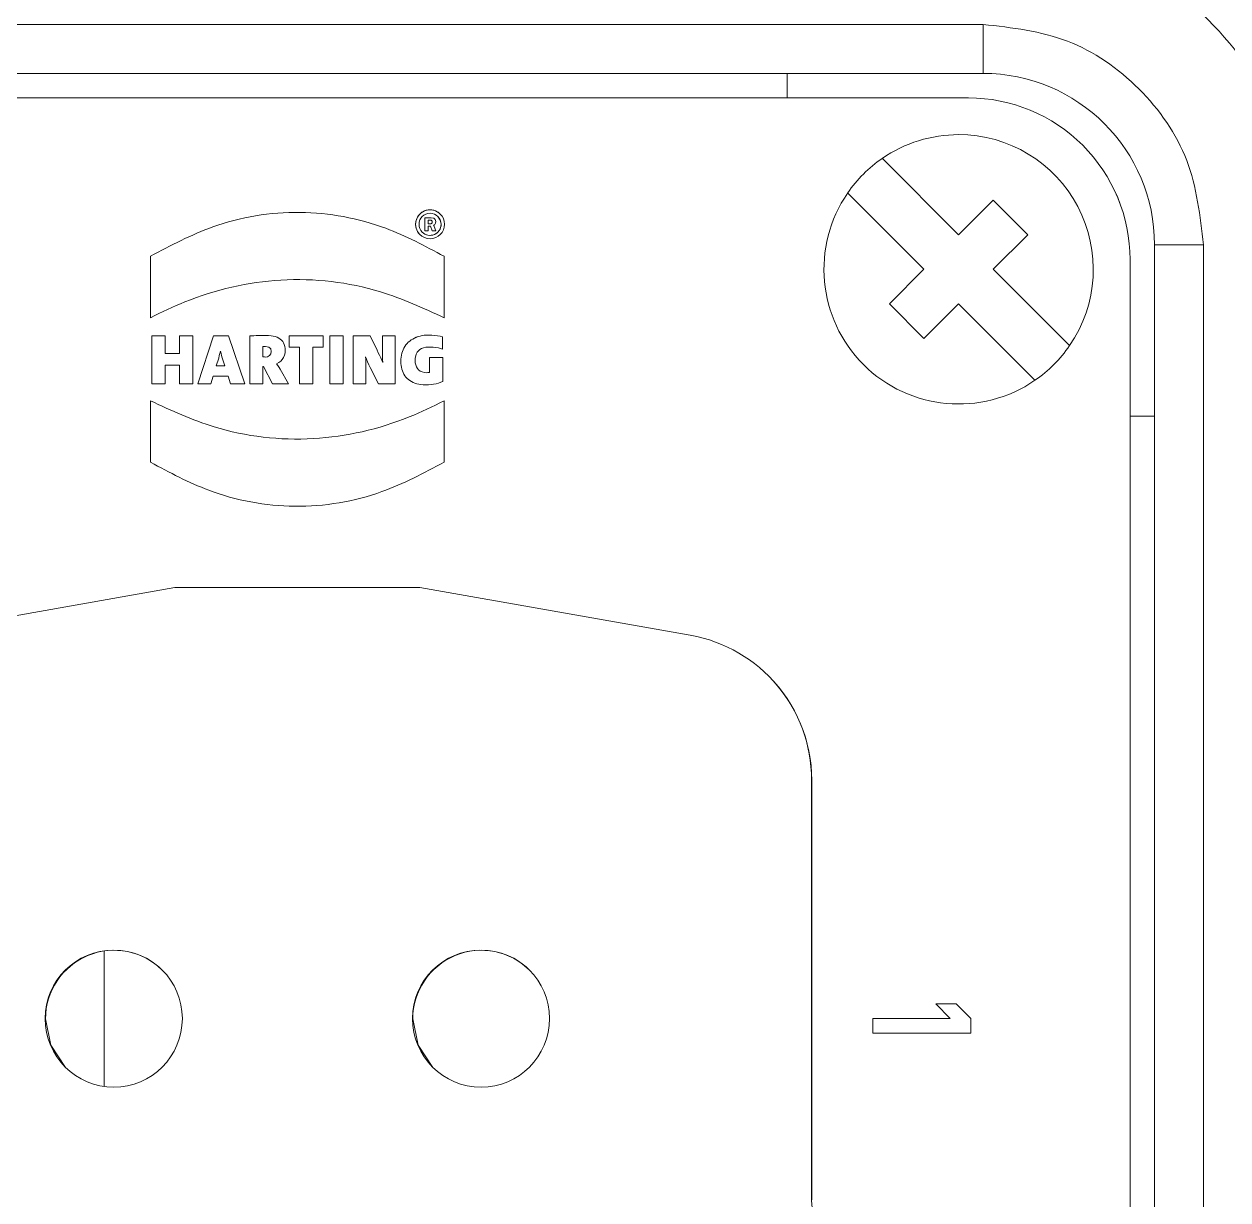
# Model space of a CAD drawing. Extents: x 4137 to 28680, y 2446 to 6814.
# Drawn here: x 10569.2 to 10593.78, y 3528.67 to 3552.68 of the extents above; entities that cross this region are included whole.
import ezdxf

# ---------------------------------------------------------------- set-up
doc = ezdxf.new("R2010")
doc.units = 0
doc.header["$LTSCALE"] = 0.5
doc.layers.get('0').update_dxf_attribs({"linetype": 'CONTINUOUS'})

msp = doc.modelspace()

# ---------------------------------------------------------------- linework, layer by layer
at = {"color": 7, "linetype": 'Continuous', "lineweight": 15}
for p, q in [((10588.781, 3552.674), (10560.781, 3552.674)), ((10588.781, 3552.674), (10560.781, 3552.674)), ((10588.781, 3552.674), (10588.781, 3551.674)), ((10588.781, 3552.674), (10588.781, 3551.674)), ((10588.781, 3551.674), (10560.781, 3551.674)), ((10588.781, 3551.674), (10560.781, 3551.674)), ((10584.781, 3551.674), (10584.781, 3551.174)), ((10584.781, 3551.674), (10584.781, 3551.174)), ((10588.481, 3551.174), (10561.081, 3551.174)), ((10588.481, 3551.174), (10561.081, 3551.174)), ((10590.815, 3550.207), (10590.815, 3550.207)), ((10590.815, 3550.207), (10590.815, 3550.207)), ((10586.722, 3549.94), (10588.281, 3548.381)), ((10586.722, 3549.94), (10588.281, 3548.381)), ((10587.573, 3547.674), (10586.015, 3549.233)), ((10587.573, 3547.674), (10586.015, 3549.233)), ((10588.281, 3548.381), (10588.988, 3549.088)), ((10588.281, 3548.381), (10588.988, 3549.088)), ((10588.988, 3549.088), (10589.695, 3548.381)), ((10588.988, 3549.088), (10589.695, 3548.381)), ((10577.506, 3548.728), (10577.383, 3548.728)), ((10577.383, 3548.728), (10577.383, 3548.46)), ((10577.383, 3548.728), (10577.383, 3548.46)), ((10577.383, 3548.728), (10577.383, 3548.728)), ((10577.506, 3548.728), (10577.383, 3548.728)), ((10577.506, 3548.728), (10577.383, 3548.728)), ((10577.383, 3548.728), (10577.383, 3548.46)), ((10577.383, 3548.728), (10577.383, 3548.46)), ((10577.383, 3548.728), (10577.383, 3548.728)), ((10577.506, 3548.728), (10577.383, 3548.728)), ((10577.449, 3548.678), (10577.494, 3548.678)), ((10577.449, 3548.678), (10577.449, 3548.601)), ((10577.449, 3548.678), (10577.494, 3548.678)), ((10577.449, 3548.678), (10577.449, 3548.601)), ((10577.494, 3548.601), (10577.449, 3548.601)), ((10577.449, 3548.601), (10577.494, 3548.601)), ((10577.449, 3548.601), (10577.449, 3548.601)), ((10577.494, 3548.601), (10577.449, 3548.601)), ((10577.449, 3548.601), (10577.494, 3548.601)), ((10577.449, 3548.601), (10577.449, 3548.601)), ((10577.449, 3548.46), (10577.449, 3548.556)), ((10577.449, 3548.556), (10577.499, 3548.556)), ((10577.449, 3548.46), (10577.449, 3548.556)), ((10577.449, 3548.556), (10577.499, 3548.556)), ((10577.494, 3548.601), (10577.494, 3548.601)), ((10577.494, 3548.601), (10577.494, 3548.601)), ((10577.499, 3548.556), (10577.533, 3548.46)), ((10577.499, 3548.556), (10577.533, 3548.46)), ((10577.499, 3548.556), (10577.499, 3548.556)), ((10577.499, 3548.556), (10577.533, 3548.46)), ((10577.499, 3548.556), (10577.533, 3548.46)), ((10577.499, 3548.556), (10577.499, 3548.556)), ((10577.562, 3548.718), (10577.506, 3548.728)), ((10577.562, 3548.718), (10577.506, 3548.728)), ((10577.506, 3548.728), (10577.506, 3548.728)), ((10577.562, 3548.718), (10577.506, 3548.728)), ((10577.562, 3548.718), (10577.506, 3548.728)), ((10577.506, 3548.728), (10577.506, 3548.728)), ((10577.521, 3548.666), (10577.521, 3548.667)), ((10577.521, 3548.666), (10577.521, 3548.667)), ((10577.557, 3548.576), (10577.581, 3548.592)), ((10577.557, 3548.576), (10577.581, 3548.592)), ((10577.568, 3548.559), (10577.557, 3548.576)), ((10577.568, 3548.559), (10577.557, 3548.576)), ((10577.594, 3548.691), (10577.562, 3548.718)), ((10577.594, 3548.691), (10577.562, 3548.718)), ((10577.562, 3548.718), (10577.562, 3548.718)), ((10577.594, 3548.691), (10577.562, 3548.718)), ((10577.594, 3548.691), (10577.562, 3548.718)), ((10577.562, 3548.718), (10577.562, 3548.718)), ((10577.573, 3548.546), (10577.568, 3548.559)), ((10577.573, 3548.546), (10577.568, 3548.559)), ((10577.581, 3548.592), (10577.598, 3548.616)), ((10577.581, 3548.592), (10577.598, 3548.616)), ((10577.604, 3548.65), (10577.594, 3548.691)), ((10577.604, 3548.65), (10577.594, 3548.691)), ((10577.598, 3548.616), (10577.604, 3548.65)), ((10577.598, 3548.616), (10577.604, 3548.65)), ((10577.647, 3548.753), (10577.647, 3548.753)), ((10577.647, 3548.753), (10577.647, 3548.753)), ((10577.713, 3548.593), (10577.713, 3548.593)), ((10577.713, 3548.593), (10577.713, 3548.593)), ((10577.328, 3548.433), (10577.328, 3548.433)), ((10577.328, 3548.433), (10577.328, 3548.433)), ((10577.383, 3548.46), (10577.449, 3548.46)), ((10577.383, 3548.46), (10577.449, 3548.46)), ((10577.533, 3548.46), (10577.607, 3548.46)), ((10577.533, 3548.46), (10577.607, 3548.46)), ((10577.607, 3548.46), (10577.573, 3548.546)), ((10577.607, 3548.46), (10577.573, 3548.546)), ((10589.695, 3548.381), (10588.988, 3547.674)), ((10589.695, 3548.381), (10588.988, 3547.674)), ((10593.281, 3548.174), (10592.281, 3548.174)), ((10592.281, 3503.174), (10592.281, 3548.174)), ((10593.281, 3548.174), (10592.281, 3548.174)), ((10592.281, 3503.174), (10592.281, 3548.174)), ((10593.281, 3503.174), (10593.281, 3548.174)), ((10593.281, 3503.174), (10593.281, 3548.174)), ((10571.776, 3546.686), (10571.776, 3547.939)), ((10571.776, 3547.939), (10571.776, 3547.939)), ((10571.776, 3547.939), (10571.776, 3546.686)), ((10571.776, 3546.686), (10571.776, 3547.939)), ((10571.776, 3547.939), (10571.776, 3547.939)), ((10571.776, 3547.939), (10571.776, 3546.686)), ((10577.776, 3547.939), (10577.776, 3546.686)), ((10577.776, 3547.939), (10577.776, 3546.686)), ((10591.781, 3503.474), (10591.781, 3547.874)), ((10591.781, 3503.474), (10591.781, 3547.874)), ((10586.866, 3546.967), (10587.573, 3547.674)), ((10586.866, 3546.967), (10587.573, 3547.674)), ((10588.988, 3547.674), (10590.546, 3546.116)), ((10588.988, 3547.674), (10590.546, 3546.116)), ((10587.573, 3546.26), (10586.866, 3546.967)), ((10587.573, 3546.26), (10586.866, 3546.967)), ((10588.281, 3546.967), (10587.573, 3546.26)), ((10588.281, 3546.967), (10587.573, 3546.26)), ((10589.839, 3545.409), (10588.281, 3546.967)), ((10589.839, 3545.409), (10588.281, 3546.967)), ((10571.808, 3546.315), (10572.079, 3546.315)), ((10571.808, 3545.333), (10571.808, 3546.315)), ((10571.808, 3545.333), (10571.808, 3546.315)), ((10571.808, 3546.315), (10571.808, 3546.315)), ((10571.808, 3546.315), (10572.079, 3546.315)), ((10571.808, 3546.315), (10572.079, 3546.315)), ((10571.808, 3545.333), (10571.808, 3546.315)), ((10571.808, 3545.333), (10571.808, 3546.315)), ((10571.808, 3546.315), (10571.808, 3546.315)), ((10571.808, 3546.315), (10572.079, 3546.315)), ((10572.079, 3546.315), (10572.079, 3545.957)), ((10572.079, 3546.315), (10572.079, 3545.957)), ((10572.372, 3546.315), (10572.644, 3546.315)), ((10572.372, 3545.957), (10572.372, 3546.315)), ((10572.372, 3545.957), (10572.372, 3546.315)), ((10572.372, 3546.315), (10572.372, 3546.315)), ((10572.372, 3546.315), (10572.644, 3546.315)), ((10572.372, 3546.315), (10572.644, 3546.315)), ((10572.372, 3545.957), (10572.372, 3546.315)), ((10572.372, 3545.957), (10572.372, 3546.315)), ((10572.372, 3546.315), (10572.372, 3546.315)), ((10572.372, 3546.315), (10572.644, 3546.315)), ((10572.644, 3546.315), (10572.644, 3545.333)), ((10572.644, 3546.315), (10572.644, 3545.333)), ((10572.741, 3545.333), (10573.061, 3546.315)), ((10572.741, 3545.333), (10573.061, 3546.315)), ((10572.741, 3545.333), (10573.061, 3546.315)), ((10572.741, 3545.333), (10573.061, 3546.315)), ((10573.061, 3546.315), (10573.371, 3546.315)), ((10573.061, 3546.315), (10573.061, 3546.315)), ((10573.061, 3546.315), (10573.371, 3546.315)), ((10573.061, 3546.315), (10573.371, 3546.315)), ((10573.061, 3546.315), (10573.061, 3546.315)), ((10573.061, 3546.315), (10573.371, 3546.315)), ((10573.371, 3546.315), (10573.707, 3545.333)), ((10573.371, 3546.315), (10573.707, 3545.333)), ((10573.803, 3546.315), (10573.844, 3546.318)), ((10573.803, 3546.315), (10573.844, 3546.318)), ((10573.803, 3546.315), (10573.844, 3546.318)), ((10573.803, 3546.315), (10573.844, 3546.318)), ((10573.803, 3545.333), (10573.803, 3546.315)), ((10573.803, 3545.333), (10573.803, 3546.315)), ((10573.803, 3546.315), (10573.803, 3546.315)), ((10573.803, 3545.333), (10573.803, 3546.315)), ((10573.803, 3545.333), (10573.803, 3546.315)), ((10573.803, 3546.315), (10573.803, 3546.315)), ((10573.844, 3546.318), (10573.888, 3546.319)), ((10573.844, 3546.318), (10573.888, 3546.319)), ((10573.844, 3546.318), (10573.888, 3546.319)), ((10573.844, 3546.318), (10573.888, 3546.319)), ((10573.844, 3546.318), (10573.844, 3546.318)), ((10573.844, 3546.318), (10573.844, 3546.318)), ((10573.888, 3546.319), (10573.934, 3546.321)), ((10573.888, 3546.319), (10573.935, 3546.321)), ((10573.888, 3546.319), (10573.934, 3546.321)), ((10573.888, 3546.319), (10573.935, 3546.321)), ((10573.888, 3546.319), (10573.888, 3546.319)), ((10573.888, 3546.319), (10573.888, 3546.319)), ((10573.934, 3546.321), (10573.983, 3546.322)), ((10573.934, 3546.321), (10573.983, 3546.322)), ((10573.934, 3546.321), (10573.935, 3546.321)), ((10573.934, 3546.321), (10573.935, 3546.321)), ((10573.935, 3546.321), (10573.983, 3546.322)), ((10573.935, 3546.321), (10573.983, 3546.322)), ((10573.983, 3546.322), (10574.034, 3546.322)), ((10573.983, 3546.322), (10574.034, 3546.322)), ((10573.983, 3546.322), (10573.983, 3546.322)), ((10573.983, 3546.322), (10574.034, 3546.322)), ((10573.983, 3546.322), (10574.034, 3546.322)), ((10573.983, 3546.322), (10573.983, 3546.322)), ((10574.034, 3546.322), (10574.086, 3546.323)), ((10574.034, 3546.322), (10574.086, 3546.323)), ((10574.034, 3546.322), (10574.086, 3546.323)), ((10574.034, 3546.322), (10574.086, 3546.323)), ((10574.034, 3546.322), (10574.034, 3546.322)), ((10574.034, 3546.322), (10574.034, 3546.322)), ((10574.074, 3546.097), (10574.087, 3546.099)), ((10574.074, 3546.097), (10574.087, 3546.099)), ((10574.074, 3545.886), (10574.074, 3546.097)), ((10574.074, 3545.886), (10574.074, 3546.097)), ((10574.086, 3546.323), (10574.138, 3546.323)), ((10574.086, 3546.323), (10574.139, 3546.323)), ((10574.086, 3546.323), (10574.086, 3546.323)), ((10574.086, 3546.323), (10574.138, 3546.323)), ((10574.086, 3546.323), (10574.139, 3546.323)), ((10574.086, 3546.323), (10574.086, 3546.323)), ((10574.087, 3546.099), (10574.105, 3546.099)), ((10574.087, 3546.099), (10574.105, 3546.099)), ((10574.105, 3546.099), (10574.125, 3546.1)), ((10574.105, 3546.099), (10574.125, 3546.1)), ((10574.125, 3546.1), (10574.195, 3546.085)), ((10574.125, 3546.1), (10574.195, 3546.085)), ((10574.138, 3546.323), (10574.19, 3546.322)), ((10574.138, 3546.323), (10574.139, 3546.323)), ((10574.138, 3546.323), (10574.19, 3546.322)), ((10574.138, 3546.323), (10574.139, 3546.323)), ((10574.139, 3546.323), (10574.19, 3546.321)), ((10574.139, 3546.323), (10574.19, 3546.321)), ((10574.19, 3546.322), (10574.239, 3546.317)), ((10574.19, 3546.322), (10574.19, 3546.321)), ((10574.19, 3546.322), (10574.239, 3546.317)), ((10574.19, 3546.322), (10574.19, 3546.321)), ((10574.19, 3546.321), (10574.239, 3546.317)), ((10574.19, 3546.321), (10574.239, 3546.317)), ((10574.239, 3546.317), (10574.284, 3546.31)), ((10574.239, 3546.317), (10574.284, 3546.31)), ((10574.239, 3546.317), (10574.239, 3546.317)), ((10574.239, 3546.317), (10574.284, 3546.31)), ((10574.239, 3546.317), (10574.284, 3546.31)), ((10574.239, 3546.317), (10574.239, 3546.317)), ((10574.284, 3546.31), (10574.325, 3546.3)), ((10574.284, 3546.31), (10574.325, 3546.3)), ((10574.284, 3546.31), (10574.284, 3546.31)), ((10574.284, 3546.31), (10574.325, 3546.3)), ((10574.284, 3546.31), (10574.325, 3546.3)), ((10574.284, 3546.31), (10574.284, 3546.31)), ((10574.325, 3546.3), (10574.363, 3546.287)), ((10574.325, 3546.3), (10574.363, 3546.287)), ((10574.325, 3546.3), (10574.325, 3546.3)), ((10574.325, 3546.3), (10574.363, 3546.287)), ((10574.325, 3546.3), (10574.363, 3546.287)), ((10574.325, 3546.3), (10574.325, 3546.3)), ((10574.363, 3546.287), (10574.397, 3546.271)), ((10574.363, 3546.287), (10574.397, 3546.271)), ((10574.363, 3546.287), (10574.363, 3546.287)), ((10574.363, 3546.287), (10574.397, 3546.271)), ((10574.363, 3546.287), (10574.397, 3546.271)), ((10574.363, 3546.287), (10574.363, 3546.287)), ((10574.397, 3546.271), (10574.428, 3546.251)), ((10574.397, 3546.271), (10574.428, 3546.251)), ((10574.397, 3546.271), (10574.397, 3546.271)), ((10574.397, 3546.271), (10574.428, 3546.251)), ((10574.397, 3546.271), (10574.428, 3546.251)), ((10574.397, 3546.271), (10574.397, 3546.271)), ((10574.428, 3546.251), (10574.454, 3546.228)), ((10574.428, 3546.251), (10574.454, 3546.228)), ((10574.428, 3546.251), (10574.428, 3546.251)), ((10574.428, 3546.251), (10574.454, 3546.228)), ((10574.428, 3546.251), (10574.454, 3546.228)), ((10574.428, 3546.251), (10574.428, 3546.251)), ((10574.454, 3546.228), (10574.477, 3546.202)), ((10574.454, 3546.228), (10574.477, 3546.202)), ((10574.477, 3546.202), (10574.495, 3546.172)), ((10574.477, 3546.202), (10574.495, 3546.172)), ((10574.495, 3546.172), (10574.51, 3546.138)), ((10574.495, 3546.172), (10574.51, 3546.138)), ((10574.51, 3546.138), (10574.52, 3546.101)), ((10574.51, 3546.138), (10574.52, 3546.101)), ((10574.52, 3546.101), (10574.527, 3546.06)), ((10574.52, 3546.101), (10574.527, 3546.06)), ((10574.609, 3546.315), (10575.305, 3546.315)), ((10574.609, 3546.083), (10574.609, 3546.315)), ((10574.609, 3546.315), (10575.305, 3546.315)), ((10574.609, 3546.315), (10574.609, 3546.315)), ((10574.609, 3546.083), (10574.609, 3546.315)), ((10574.609, 3546.315), (10575.305, 3546.315)), ((10574.609, 3546.083), (10574.609, 3546.315)), ((10574.609, 3546.315), (10575.305, 3546.315)), ((10574.609, 3546.315), (10574.609, 3546.315)), ((10574.609, 3546.083), (10574.609, 3546.315)), ((10575.305, 3546.315), (10575.305, 3546.083)), ((10575.305, 3546.315), (10575.305, 3546.083)), ((10575.441, 3545.333), (10575.441, 3546.315)), ((10575.441, 3546.315), (10575.711, 3546.315)), ((10575.441, 3545.333), (10575.441, 3546.315)), ((10575.441, 3546.315), (10575.441, 3546.315)), ((10575.441, 3546.315), (10575.711, 3546.315)), ((10575.441, 3545.333), (10575.441, 3546.315)), ((10575.441, 3546.315), (10575.711, 3546.315)), ((10575.441, 3545.333), (10575.441, 3546.315)), ((10575.441, 3546.315), (10575.441, 3546.315)), ((10575.441, 3546.315), (10575.711, 3546.315)), ((10575.711, 3546.315), (10575.711, 3545.333)), ((10575.711, 3546.315), (10575.711, 3545.333)), ((10575.915, 3546.315), (10576.262, 3546.315)), ((10575.915, 3545.333), (10575.915, 3546.315)), ((10575.915, 3545.333), (10575.915, 3546.315)), ((10575.915, 3546.315), (10575.915, 3546.315)), ((10575.915, 3546.315), (10576.262, 3546.315)), ((10575.915, 3546.315), (10576.262, 3546.315)), ((10575.915, 3545.333), (10575.915, 3546.315)), ((10575.915, 3545.333), (10575.915, 3546.315)), ((10575.915, 3546.315), (10575.915, 3546.315)), ((10575.915, 3546.315), (10576.262, 3546.315)), ((10576.262, 3546.315), (10576.404, 3546.023)), ((10576.262, 3546.315), (10576.404, 3546.023)), ((10576.513, 3546.315), (10576.774, 3546.315)), ((10576.513, 3545.972), (10576.513, 3546.315)), ((10576.513, 3545.972), (10576.513, 3546.315)), ((10576.513, 3546.315), (10576.513, 3546.315)), ((10576.513, 3546.315), (10576.774, 3546.315)), ((10576.513, 3546.315), (10576.774, 3546.315)), ((10576.513, 3545.972), (10576.513, 3546.315)), ((10576.513, 3545.972), (10576.513, 3546.315)), ((10576.513, 3546.315), (10576.513, 3546.315)), ((10576.513, 3546.315), (10576.774, 3546.315)), ((10576.774, 3546.315), (10576.774, 3545.333)), ((10576.774, 3546.315), (10576.774, 3545.333)), ((10576.953, 3546.067), (10576.972, 3546.099)), ((10576.953, 3546.067), (10576.972, 3546.099)), ((10576.953, 3546.066), (10576.972, 3546.098)), ((10576.953, 3546.066), (10576.972, 3546.098)), ((10576.972, 3546.099), (10576.993, 3546.129)), ((10576.972, 3546.098), (10576.994, 3546.129)), ((10576.972, 3546.099), (10576.993, 3546.129)), ((10576.972, 3546.098), (10576.994, 3546.129)), ((10576.972, 3546.099), (10576.972, 3546.098)), ((10576.972, 3546.099), (10576.972, 3546.098)), ((10576.993, 3546.129), (10577.017, 3546.157)), ((10576.993, 3546.129), (10577.017, 3546.157)), ((10576.993, 3546.129), (10576.994, 3546.129)), ((10576.993, 3546.129), (10576.994, 3546.129)), ((10576.994, 3546.129), (10577.017, 3546.157)), ((10576.994, 3546.129), (10577.017, 3546.157)), ((10577.017, 3546.157), (10577.043, 3546.184)), ((10577.017, 3546.157), (10577.043, 3546.184)), ((10577.017, 3546.157), (10577.043, 3546.184)), ((10577.017, 3546.157), (10577.043, 3546.184)), ((10577.017, 3546.157), (10577.017, 3546.157)), ((10577.017, 3546.157), (10577.017, 3546.157)), ((10577.043, 3546.184), (10577.071, 3546.208)), ((10577.043, 3546.184), (10577.071, 3546.208)), ((10577.043, 3546.184), (10577.071, 3546.208)), ((10577.043, 3546.184), (10577.071, 3546.208)), ((10577.043, 3546.184), (10577.043, 3546.184)), ((10577.043, 3546.184), (10577.043, 3546.184)), ((10577.071, 3546.208), (10577.101, 3546.231)), ((10577.071, 3546.208), (10577.101, 3546.231)), ((10577.071, 3546.208), (10577.101, 3546.231)), ((10577.071, 3546.208), (10577.101, 3546.231)), ((10577.071, 3546.208), (10577.071, 3546.208)), ((10577.071, 3546.208), (10577.071, 3546.208)), ((10577.101, 3546.231), (10577.133, 3546.251)), ((10577.101, 3546.231), (10577.133, 3546.251)), ((10577.101, 3546.231), (10577.133, 3546.251)), ((10577.101, 3546.231), (10577.133, 3546.251)), ((10577.101, 3546.231), (10577.101, 3546.231)), ((10577.101, 3546.231), (10577.101, 3546.231)), ((10577.133, 3546.251), (10577.168, 3546.27)), ((10577.133, 3546.251), (10577.168, 3546.27)), ((10577.133, 3546.251), (10577.168, 3546.269)), ((10577.133, 3546.251), (10577.168, 3546.269)), ((10577.133, 3546.251), (10577.133, 3546.251)), ((10577.133, 3546.251), (10577.133, 3546.251)), ((10577.168, 3546.27), (10577.204, 3546.286)), ((10577.168, 3546.27), (10577.204, 3546.286)), ((10577.168, 3546.269), (10577.204, 3546.285)), ((10577.168, 3546.269), (10577.204, 3546.285)), ((10577.168, 3546.27), (10577.168, 3546.269)), ((10577.168, 3546.27), (10577.168, 3546.269)), ((10577.204, 3546.286), (10577.242, 3546.299)), ((10577.204, 3546.285), (10577.242, 3546.299)), ((10577.204, 3546.286), (10577.242, 3546.299)), ((10577.204, 3546.285), (10577.242, 3546.299)), ((10577.204, 3546.286), (10577.204, 3546.285)), ((10577.204, 3546.286), (10577.204, 3546.285)), ((10577.242, 3546.299), (10577.282, 3546.311)), ((10577.242, 3546.299), (10577.282, 3546.311)), ((10577.242, 3546.299), (10577.282, 3546.311)), ((10577.242, 3546.299), (10577.282, 3546.311)), ((10577.242, 3546.299), (10577.242, 3546.299)), ((10577.242, 3546.299), (10577.242, 3546.299)), ((10577.282, 3546.311), (10577.323, 3546.32)), ((10577.282, 3546.311), (10577.324, 3546.32)), ((10577.282, 3546.311), (10577.323, 3546.32)), ((10577.282, 3546.311), (10577.324, 3546.32)), ((10577.282, 3546.311), (10577.282, 3546.311)), ((10577.282, 3546.311), (10577.282, 3546.311)), ((10577.323, 3546.32), (10577.367, 3546.326)), ((10577.323, 3546.32), (10577.367, 3546.326)), ((10577.323, 3546.32), (10577.324, 3546.32)), ((10577.323, 3546.32), (10577.324, 3546.32)), ((10577.324, 3546.32), (10577.367, 3546.326)), ((10577.324, 3546.32), (10577.367, 3546.326)), ((10577.367, 3546.326), (10577.412, 3546.33)), ((10577.367, 3546.326), (10577.412, 3546.33)), ((10577.367, 3546.326), (10577.412, 3546.33)), ((10577.367, 3546.326), (10577.412, 3546.33)), ((10577.367, 3546.326), (10577.367, 3546.326)), ((10577.367, 3546.326), (10577.367, 3546.326)), ((10577.412, 3546.33), (10577.459, 3546.331)), ((10577.412, 3546.33), (10577.459, 3546.331)), ((10577.412, 3546.33), (10577.459, 3546.331)), ((10577.412, 3546.33), (10577.459, 3546.331)), ((10577.412, 3546.33), (10577.412, 3546.33)), ((10577.412, 3546.33), (10577.412, 3546.33)), ((10577.459, 3546.331), (10577.524, 3546.33)), ((10577.459, 3546.331), (10577.524, 3546.329)), ((10577.459, 3546.331), (10577.459, 3546.331)), ((10577.459, 3546.331), (10577.524, 3546.33)), ((10577.459, 3546.331), (10577.524, 3546.329)), ((10577.459, 3546.331), (10577.459, 3546.331)), ((10577.524, 3546.33), (10577.585, 3546.324)), ((10577.524, 3546.33), (10577.524, 3546.329)), ((10577.524, 3546.33), (10577.585, 3546.324)), ((10577.524, 3546.33), (10577.524, 3546.329)), ((10577.524, 3546.329), (10577.585, 3546.324)), ((10577.524, 3546.329), (10577.585, 3546.324)), ((10577.585, 3546.324), (10577.641, 3546.316)), ((10577.585, 3546.324), (10577.642, 3546.316)), ((10577.585, 3546.324), (10577.585, 3546.324)), ((10577.585, 3546.324), (10577.641, 3546.316)), ((10577.585, 3546.324), (10577.642, 3546.316)), ((10577.585, 3546.324), (10577.585, 3546.324)), ((10577.641, 3546.316), (10577.693, 3546.306)), ((10577.641, 3546.316), (10577.642, 3546.316)), ((10577.641, 3546.316), (10577.693, 3546.306)), ((10577.641, 3546.316), (10577.642, 3546.316)), ((10577.642, 3546.316), (10577.693, 3546.306)), ((10577.642, 3546.316), (10577.693, 3546.306)), ((10577.693, 3546.306), (10577.739, 3546.294)), ((10577.693, 3546.306), (10577.739, 3546.294)), ((10577.693, 3546.306), (10577.693, 3546.306)), ((10577.693, 3546.306), (10577.739, 3546.294)), ((10577.693, 3546.306), (10577.739, 3546.294)), ((10577.693, 3546.306), (10577.693, 3546.306)), ((10577.739, 3546.294), (10577.739, 3546.046)), ((10577.739, 3546.294), (10577.739, 3546.046)), ((10572.079, 3545.957), (10572.372, 3545.957)), ((10572.079, 3545.957), (10572.372, 3545.957)), ((10572.079, 3545.957), (10572.079, 3545.957)), ((10572.079, 3545.957), (10572.372, 3545.957)), ((10572.079, 3545.957), (10572.372, 3545.957)), ((10572.079, 3545.957), (10572.079, 3545.957)), ((10572.372, 3545.957), (10572.372, 3545.957)), ((10572.372, 3545.957), (10572.372, 3545.957)), ((10573.122, 3545.706), (10573.17, 3545.862)), ((10573.122, 3545.706), (10573.17, 3545.862)), ((10573.17, 3545.862), (10573.183, 3545.911)), ((10573.17, 3545.862), (10573.183, 3545.911)), ((10573.183, 3545.911), (10573.195, 3545.958)), ((10573.183, 3545.911), (10573.195, 3545.958)), ((10573.195, 3545.958), (10573.205, 3546.002)), ((10573.195, 3545.958), (10573.205, 3546.002)), ((10573.205, 3546.002), (10573.218, 3545.958)), ((10573.205, 3546.002), (10573.218, 3545.958)), ((10573.205, 3546.002), (10573.205, 3546.002)), ((10573.205, 3546.002), (10573.218, 3545.958)), ((10573.205, 3546.002), (10573.218, 3545.958)), ((10573.205, 3546.002), (10573.205, 3546.002)), ((10573.218, 3545.958), (10573.23, 3545.912)), ((10573.218, 3545.958), (10573.23, 3545.912)), ((10573.218, 3545.958), (10573.218, 3545.958)), ((10573.218, 3545.958), (10573.23, 3545.912)), ((10573.218, 3545.958), (10573.23, 3545.912)), ((10573.218, 3545.958), (10573.218, 3545.958)), ((10573.23, 3545.912), (10573.244, 3545.864)), ((10573.23, 3545.912), (10573.244, 3545.864)), ((10573.23, 3545.912), (10573.23, 3545.912)), ((10573.23, 3545.912), (10573.244, 3545.864)), ((10573.23, 3545.912), (10573.244, 3545.864)), ((10573.23, 3545.912), (10573.23, 3545.912)), ((10573.244, 3545.864), (10573.294, 3545.706)), ((10573.244, 3545.864), (10573.294, 3545.706)), ((10573.244, 3545.864), (10573.244, 3545.864)), ((10573.244, 3545.864), (10573.294, 3545.706)), ((10573.244, 3545.864), (10573.294, 3545.706)), ((10573.244, 3545.864), (10573.244, 3545.864)), ((10574.087, 3545.885), (10574.074, 3545.886)), ((10574.087, 3545.885), (10574.074, 3545.886)), ((10574.074, 3545.886), (10574.074, 3545.886)), ((10574.087, 3545.885), (10574.074, 3545.886)), ((10574.087, 3545.885), (10574.074, 3545.886)), ((10574.074, 3545.886), (10574.074, 3545.886)), ((10574.103, 3545.884), (10574.087, 3545.885)), ((10574.103, 3545.884), (10574.087, 3545.885)), ((10574.087, 3545.885), (10574.087, 3545.885)), ((10574.103, 3545.884), (10574.087, 3545.885)), ((10574.103, 3545.884), (10574.087, 3545.885)), ((10574.087, 3545.885), (10574.087, 3545.885)), ((10574.118, 3545.883), (10574.103, 3545.884)), ((10574.118, 3545.883), (10574.103, 3545.884)), ((10574.103, 3545.884), (10574.103, 3545.884)), ((10574.118, 3545.883), (10574.103, 3545.884)), ((10574.118, 3545.883), (10574.103, 3545.884)), ((10574.103, 3545.884), (10574.103, 3545.884)), ((10574.17, 3545.89), (10574.118, 3545.883)), ((10574.17, 3545.89), (10574.118, 3545.883)), ((10574.17, 3545.89), (10574.118, 3545.883)), ((10574.17, 3545.89), (10574.118, 3545.883)), ((10574.118, 3545.883), (10574.118, 3545.883)), ((10574.118, 3545.883), (10574.118, 3545.883)), ((10574.209, 3545.912), (10574.17, 3545.89)), ((10574.209, 3545.912), (10574.17, 3545.89)), ((10574.209, 3545.912), (10574.17, 3545.89)), ((10574.209, 3545.912), (10574.17, 3545.89)), ((10574.17, 3545.89), (10574.17, 3545.89)), ((10574.17, 3545.89), (10574.17, 3545.89)), ((10574.195, 3546.085), (10574.233, 3546.048)), ((10574.195, 3546.085), (10574.233, 3546.048)), ((10574.235, 3545.947), (10574.209, 3545.912)), ((10574.235, 3545.947), (10574.209, 3545.912)), ((10574.235, 3545.947), (10574.209, 3545.912)), ((10574.235, 3545.947), (10574.209, 3545.912)), ((10574.209, 3545.912), (10574.209, 3545.912)), ((10574.209, 3545.912), (10574.209, 3545.912)), ((10574.233, 3546.048), (10574.244, 3545.995)), ((10574.233, 3546.048), (10574.244, 3545.995)), ((10574.233, 3546.048), (10574.233, 3546.048)), ((10574.233, 3546.048), (10574.244, 3545.995)), ((10574.233, 3546.048), (10574.244, 3545.995)), ((10574.233, 3546.048), (10574.233, 3546.048)), ((10574.244, 3545.995), (10574.235, 3545.947)), ((10574.244, 3545.995), (10574.235, 3545.947)), ((10574.244, 3545.995), (10574.235, 3545.947)), ((10574.244, 3545.995), (10574.235, 3545.947)), ((10574.235, 3545.947), (10574.235, 3545.947)), ((10574.235, 3545.947), (10574.235, 3545.947)), ((10574.244, 3545.995), (10574.244, 3545.995)), ((10574.244, 3545.995), (10574.244, 3545.995)), ((10574.494, 3545.874), (10574.469, 3545.833)), ((10574.494, 3545.874), (10574.469, 3545.833)), ((10574.513, 3545.918), (10574.494, 3545.874)), ((10574.513, 3545.918), (10574.494, 3545.874)), ((10574.525, 3545.966), (10574.513, 3545.918)), ((10574.525, 3545.966), (10574.513, 3545.918)), ((10574.529, 3546.016), (10574.525, 3545.966)), ((10574.529, 3546.016), (10574.525, 3545.966)), ((10574.527, 3546.06), (10574.529, 3546.016)), ((10574.527, 3546.06), (10574.529, 3546.016)), ((10574.821, 3546.083), (10574.609, 3546.083)), ((10574.821, 3546.083), (10574.609, 3546.083)), ((10574.821, 3545.333), (10574.821, 3546.083)), ((10574.821, 3545.333), (10574.821, 3546.083)), ((10574.821, 3546.083), (10574.821, 3546.083)), ((10574.821, 3545.333), (10574.821, 3546.083)), ((10574.821, 3545.333), (10574.821, 3546.083)), ((10574.821, 3546.083), (10574.821, 3546.083)), ((10575.092, 3546.083), (10575.092, 3545.333)), ((10575.305, 3546.083), (10575.092, 3546.083)), ((10575.092, 3546.083), (10575.092, 3545.333)), ((10575.305, 3546.083), (10575.092, 3546.083)), ((10576.169, 3545.89), (10576.173, 3545.838)), ((10576.189, 3545.839), (10576.169, 3545.89)), ((10576.189, 3545.839), (10576.169, 3545.89)), ((10576.169, 3545.89), (10576.169, 3545.89)), ((10576.169, 3545.89), (10576.173, 3545.838)), ((10576.189, 3545.839), (10576.169, 3545.89)), ((10576.189, 3545.839), (10576.169, 3545.89)), ((10576.169, 3545.89), (10576.169, 3545.89)), ((10576.404, 3546.023), (10576.43, 3545.97)), ((10576.404, 3546.023), (10576.43, 3545.97)), ((10576.43, 3545.97), (10576.455, 3545.918)), ((10576.43, 3545.97), (10576.455, 3545.918)), ((10576.455, 3545.918), (10576.479, 3545.867)), ((10576.455, 3545.918), (10576.479, 3545.867)), ((10576.479, 3545.867), (10576.502, 3545.817)), ((10576.479, 3545.867), (10576.502, 3545.817)), ((10576.514, 3545.907), (10576.513, 3545.972)), ((10576.514, 3545.907), (10576.513, 3545.972)), ((10576.513, 3545.972), (10576.513, 3545.972)), ((10576.514, 3545.907), (10576.513, 3545.972)), ((10576.514, 3545.907), (10576.513, 3545.972)), ((10576.513, 3545.972), (10576.513, 3545.972)), ((10576.518, 3545.837), (10576.514, 3545.907)), ((10576.518, 3545.837), (10576.514, 3545.907)), ((10576.514, 3545.907), (10576.514, 3545.907)), ((10576.518, 3545.837), (10576.514, 3545.907)), ((10576.518, 3545.837), (10576.514, 3545.907)), ((10576.514, 3545.907), (10576.514, 3545.907)), ((10576.89, 3545.84), (10576.894, 3545.882)), ((10576.89, 3545.84), (10576.894, 3545.882)), ((10576.89, 3545.84), (10576.894, 3545.882)), ((10576.89, 3545.84), (10576.894, 3545.882)), ((10576.894, 3545.882), (10576.901, 3545.922)), ((10576.894, 3545.882), (10576.901, 3545.922)), ((10576.894, 3545.882), (10576.901, 3545.922)), ((10576.894, 3545.882), (10576.901, 3545.922)), ((10576.894, 3545.882), (10576.894, 3545.882)), ((10576.894, 3545.882), (10576.894, 3545.882)), ((10576.901, 3545.922), (10576.91, 3545.96)), ((10576.901, 3545.922), (10576.91, 3545.96)), ((10576.901, 3545.922), (10576.91, 3545.96)), ((10576.901, 3545.922), (10576.91, 3545.96)), ((10576.901, 3545.922), (10576.901, 3545.922)), ((10576.901, 3545.922), (10576.901, 3545.922)), ((10576.91, 3545.96), (10576.922, 3545.997)), ((10576.91, 3545.96), (10576.922, 3545.997)), ((10576.91, 3545.96), (10576.922, 3545.997)), ((10576.91, 3545.96), (10576.922, 3545.997)), ((10576.91, 3545.96), (10576.91, 3545.96)), ((10576.91, 3545.96), (10576.91, 3545.96)), ((10576.922, 3545.997), (10576.936, 3546.033)), ((10576.922, 3545.997), (10576.936, 3546.033)), ((10576.922, 3545.997), (10576.936, 3546.033)), ((10576.922, 3545.997), (10576.936, 3546.033)), ((10576.922, 3545.997), (10576.922, 3545.997)), ((10576.922, 3545.997), (10576.922, 3545.997)), ((10576.936, 3546.033), (10576.953, 3546.067)), ((10576.936, 3546.033), (10576.953, 3546.067)), ((10576.936, 3546.033), (10576.953, 3546.066)), ((10576.936, 3546.033), (10576.953, 3546.066)), ((10576.936, 3546.033), (10576.936, 3546.033)), ((10576.936, 3546.033), (10576.936, 3546.033)), ((10576.953, 3546.067), (10576.953, 3546.066)), ((10576.953, 3546.067), (10576.953, 3546.066)), ((10577.185, 3545.862), (10577.182, 3545.816)), ((10577.185, 3545.862), (10577.182, 3545.816)), ((10577.193, 3545.905), (10577.185, 3545.862)), ((10577.193, 3545.905), (10577.185, 3545.862)), ((10577.206, 3545.944), (10577.193, 3545.905)), ((10577.206, 3545.944), (10577.193, 3545.905)), ((10577.225, 3545.98), (10577.206, 3545.944)), ((10577.225, 3545.98), (10577.206, 3545.944)), ((10577.249, 3546.011), (10577.225, 3545.98)), ((10577.249, 3546.011), (10577.225, 3545.98)), ((10577.278, 3546.037), (10577.249, 3546.011)), ((10577.278, 3546.037), (10577.249, 3546.011)), ((10577.312, 3546.058), (10577.278, 3546.037)), ((10577.312, 3546.058), (10577.278, 3546.037)), ((10577.352, 3546.074), (10577.312, 3546.058)), ((10577.352, 3546.074), (10577.312, 3546.058)), ((10577.398, 3546.083), (10577.352, 3546.074)), ((10577.398, 3546.083), (10577.352, 3546.074)), ((10577.449, 3546.086), (10577.398, 3546.083)), ((10577.449, 3546.086), (10577.398, 3546.083)), ((10577.5, 3546.085), (10577.449, 3546.086)), ((10577.5, 3546.085), (10577.449, 3546.086)), ((10577.478, 3545.876), (10577.748, 3545.876)), ((10577.478, 3545.57), (10577.478, 3545.876)), ((10577.478, 3545.57), (10577.478, 3545.876)), ((10577.478, 3545.876), (10577.478, 3545.876)), ((10577.478, 3545.876), (10577.748, 3545.876)), ((10577.478, 3545.876), (10577.748, 3545.876)), ((10577.478, 3545.57), (10577.478, 3545.876)), ((10577.478, 3545.57), (10577.478, 3545.876)), ((10577.478, 3545.876), (10577.478, 3545.876)), ((10577.478, 3545.876), (10577.748, 3545.876)), ((10577.553, 3546.082), (10577.5, 3546.085)), ((10577.553, 3546.082), (10577.5, 3546.085)), ((10577.606, 3546.076), (10577.553, 3546.082)), ((10577.606, 3546.076), (10577.553, 3546.082)), ((10577.656, 3546.068), (10577.606, 3546.076)), ((10577.656, 3546.068), (10577.606, 3546.076)), ((10577.701, 3546.058), (10577.656, 3546.068)), ((10577.701, 3546.058), (10577.656, 3546.068)), ((10577.739, 3546.046), (10577.701, 3546.058)), ((10577.739, 3546.046), (10577.701, 3546.058)), ((10577.748, 3545.876), (10577.748, 3545.384)), ((10577.748, 3545.876), (10577.748, 3545.384)), ((10572.079, 3545.72), (10572.079, 3545.333)), ((10572.372, 3545.72), (10572.079, 3545.72)), ((10572.079, 3545.72), (10572.079, 3545.333)), ((10572.372, 3545.72), (10572.079, 3545.72)), ((10572.372, 3545.333), (10572.372, 3545.72)), ((10572.372, 3545.333), (10572.372, 3545.72)), ((10572.372, 3545.72), (10572.372, 3545.72)), ((10572.372, 3545.333), (10572.372, 3545.72)), ((10572.372, 3545.333), (10572.372, 3545.72)), ((10572.372, 3545.72), (10572.372, 3545.72)), ((10573.294, 3545.706), (10573.122, 3545.706)), ((10573.122, 3545.706), (10573.122, 3545.706)), ((10573.294, 3545.706), (10573.122, 3545.706)), ((10573.294, 3545.706), (10573.122, 3545.706)), ((10573.122, 3545.706), (10573.122, 3545.706)), ((10573.294, 3545.706), (10573.122, 3545.706)), ((10573.294, 3545.706), (10573.294, 3545.706)), ((10573.294, 3545.706), (10573.294, 3545.706)), ((10574.074, 3545.691), (10574.074, 3545.333)), ((10574.086, 3545.691), (10574.074, 3545.691)), ((10574.074, 3545.691), (10574.074, 3545.333)), ((10574.086, 3545.691), (10574.074, 3545.691)), ((10574.269, 3545.333), (10574.086, 3545.691)), ((10574.269, 3545.333), (10574.086, 3545.691)), ((10574.086, 3545.691), (10574.086, 3545.691)), ((10574.269, 3545.333), (10574.086, 3545.691)), ((10574.269, 3545.333), (10574.086, 3545.691)), ((10574.086, 3545.691), (10574.086, 3545.691)), ((10574.397, 3545.768), (10574.353, 3545.746)), ((10574.397, 3545.768), (10574.353, 3545.746)), ((10574.353, 3545.746), (10574.378, 3545.708)), ((10574.353, 3545.746), (10574.378, 3545.708)), ((10574.378, 3545.708), (10574.402, 3545.67)), ((10574.378, 3545.708), (10574.402, 3545.67)), ((10574.436, 3545.797), (10574.397, 3545.768)), ((10574.436, 3545.797), (10574.397, 3545.768)), ((10574.402, 3545.67), (10574.424, 3545.633)), ((10574.402, 3545.67), (10574.424, 3545.633)), ((10574.424, 3545.633), (10574.597, 3545.333)), ((10574.424, 3545.633), (10574.597, 3545.333)), ((10574.469, 3545.833), (10574.436, 3545.797)), ((10574.469, 3545.833), (10574.436, 3545.797)), ((10576.173, 3545.838), (10576.175, 3545.79)), ((10576.173, 3545.838), (10576.175, 3545.79)), ((10576.175, 3545.79), (10576.176, 3545.734)), ((10576.175, 3545.79), (10576.176, 3545.734)), ((10576.176, 3545.734), (10576.176, 3545.333)), ((10576.176, 3545.734), (10576.176, 3545.333)), ((10576.212, 3545.784), (10576.189, 3545.839)), ((10576.212, 3545.784), (10576.189, 3545.839)), ((10576.189, 3545.839), (10576.189, 3545.839)), ((10576.212, 3545.784), (10576.189, 3545.839)), ((10576.212, 3545.784), (10576.189, 3545.839)), ((10576.189, 3545.839), (10576.189, 3545.839)), ((10576.238, 3545.727), (10576.212, 3545.784)), ((10576.238, 3545.727), (10576.212, 3545.784)), ((10576.212, 3545.784), (10576.212, 3545.784)), ((10576.238, 3545.727), (10576.212, 3545.784)), ((10576.238, 3545.727), (10576.212, 3545.784)), ((10576.212, 3545.784), (10576.212, 3545.784)), ((10576.266, 3545.669), (10576.238, 3545.727)), ((10576.266, 3545.669), (10576.238, 3545.727)), ((10576.238, 3545.727), (10576.238, 3545.727)), ((10576.266, 3545.669), (10576.238, 3545.727)), ((10576.266, 3545.669), (10576.238, 3545.727)), ((10576.238, 3545.727), (10576.238, 3545.727)), ((10576.431, 3545.333), (10576.266, 3545.669)), ((10576.431, 3545.333), (10576.266, 3545.669)), ((10576.266, 3545.669), (10576.266, 3545.669)), ((10576.431, 3545.333), (10576.266, 3545.669)), ((10576.431, 3545.333), (10576.266, 3545.669)), ((10576.266, 3545.669), (10576.266, 3545.669)), ((10576.502, 3545.817), (10576.524, 3545.768)), ((10576.502, 3545.817), (10576.524, 3545.768)), ((10576.524, 3545.768), (10576.518, 3545.837)), ((10576.524, 3545.768), (10576.518, 3545.837)), ((10576.518, 3545.837), (10576.518, 3545.837)), ((10576.524, 3545.768), (10576.518, 3545.837)), ((10576.524, 3545.768), (10576.518, 3545.837)), ((10576.518, 3545.837), (10576.518, 3545.837)), ((10576.524, 3545.768), (10576.524, 3545.768)), ((10576.524, 3545.768), (10576.524, 3545.768)), ((10576.889, 3545.798), (10576.89, 3545.84)), ((10576.889, 3545.798), (10576.89, 3545.84)), ((10576.889, 3545.798), (10576.89, 3545.84)), ((10576.889, 3545.798), (10576.89, 3545.84)), ((10576.89, 3545.754), (10576.889, 3545.798)), ((10576.89, 3545.754), (10576.889, 3545.798)), ((10576.889, 3545.798), (10576.889, 3545.798)), ((10576.89, 3545.754), (10576.889, 3545.798)), ((10576.89, 3545.754), (10576.889, 3545.798)), ((10576.889, 3545.798), (10576.889, 3545.798)), ((10576.89, 3545.84), (10576.89, 3545.84)), ((10576.89, 3545.84), (10576.89, 3545.84)), ((10576.894, 3545.713), (10576.89, 3545.754)), ((10576.894, 3545.713), (10576.89, 3545.754)), ((10576.89, 3545.754), (10576.89, 3545.754)), ((10576.894, 3545.713), (10576.89, 3545.754)), ((10576.894, 3545.713), (10576.89, 3545.754)), ((10576.89, 3545.754), (10576.89, 3545.754)), ((10576.901, 3545.673), (10576.894, 3545.713)), ((10576.901, 3545.673), (10576.894, 3545.713)), ((10576.894, 3545.713), (10576.894, 3545.713)), ((10576.901, 3545.673), (10576.894, 3545.713)), ((10576.901, 3545.673), (10576.894, 3545.713)), ((10576.894, 3545.713), (10576.894, 3545.713)), ((10576.91, 3545.635), (10576.901, 3545.673)), ((10576.91, 3545.634), (10576.901, 3545.673)), ((10576.901, 3545.673), (10576.901, 3545.673)), ((10576.91, 3545.635), (10576.901, 3545.673)), ((10576.91, 3545.634), (10576.901, 3545.673)), ((10576.901, 3545.673), (10576.901, 3545.673)), ((10576.921, 3545.598), (10576.91, 3545.635)), ((10576.91, 3545.635), (10576.91, 3545.634)), ((10576.921, 3545.598), (10576.91, 3545.635)), ((10576.91, 3545.635), (10576.91, 3545.634)), ((10576.922, 3545.598), (10576.91, 3545.634)), ((10576.922, 3545.598), (10576.91, 3545.634)), ((10577.182, 3545.816), (10577.185, 3545.767)), ((10577.182, 3545.816), (10577.185, 3545.767)), ((10577.185, 3545.767), (10577.193, 3545.723)), ((10577.185, 3545.767), (10577.193, 3545.723)), ((10577.193, 3545.723), (10577.207, 3545.683)), ((10577.193, 3545.723), (10577.207, 3545.683)), ((10577.207, 3545.683), (10577.228, 3545.648)), ((10577.207, 3545.683), (10577.228, 3545.648)), ((10577.228, 3545.648), (10577.254, 3545.619)), ((10577.228, 3545.648), (10577.254, 3545.619)), ((10577.254, 3545.619), (10577.286, 3545.595)), ((10577.254, 3545.619), (10577.286, 3545.595)), ((10577.254, 3545.619), (10577.254, 3545.619)), ((10577.254, 3545.619), (10577.286, 3545.595)), ((10577.254, 3545.619), (10577.286, 3545.595)), ((10577.254, 3545.619), (10577.254, 3545.619)), ((10573.058, 3545.493), (10573.009, 3545.333)), ((10573.058, 3545.493), (10573.009, 3545.333)), ((10573.361, 3545.493), (10573.058, 3545.493)), ((10573.361, 3545.493), (10573.058, 3545.493)), ((10573.411, 3545.333), (10573.361, 3545.493)), ((10573.411, 3545.333), (10573.361, 3545.493)), ((10573.361, 3545.493), (10573.361, 3545.493)), ((10573.411, 3545.333), (10573.361, 3545.493)), ((10573.411, 3545.333), (10573.361, 3545.493)), ((10573.361, 3545.493), (10573.361, 3545.493)), ((10576.936, 3545.564), (10576.921, 3545.598)), ((10576.921, 3545.598), (10576.922, 3545.598)), ((10576.936, 3545.564), (10576.921, 3545.598)), ((10576.921, 3545.598), (10576.922, 3545.598)), ((10576.936, 3545.564), (10576.922, 3545.598)), ((10576.936, 3545.564), (10576.922, 3545.598)), ((10576.953, 3545.531), (10576.936, 3545.564)), ((10576.953, 3545.531), (10576.936, 3545.564)), ((10576.936, 3545.564), (10576.936, 3545.564)), ((10576.953, 3545.531), (10576.936, 3545.564)), ((10576.953, 3545.531), (10576.936, 3545.564)), ((10576.936, 3545.564), (10576.936, 3545.564)), ((10576.972, 3545.501), (10576.953, 3545.531)), ((10576.972, 3545.501), (10576.953, 3545.531)), ((10576.953, 3545.531), (10576.953, 3545.531)), ((10576.972, 3545.501), (10576.953, 3545.531)), ((10576.972, 3545.501), (10576.953, 3545.531)), ((10576.953, 3545.531), (10576.953, 3545.531)), ((10576.994, 3545.472), (10576.972, 3545.501)), ((10576.994, 3545.472), (10576.972, 3545.501)), ((10576.972, 3545.501), (10576.972, 3545.501)), ((10576.994, 3545.472), (10576.972, 3545.501)), ((10576.994, 3545.472), (10576.972, 3545.501)), ((10576.972, 3545.501), (10576.972, 3545.501)), ((10577.018, 3545.446), (10576.994, 3545.472)), ((10577.018, 3545.446), (10576.994, 3545.472)), ((10576.994, 3545.472), (10576.994, 3545.472)), ((10577.018, 3545.446), (10576.994, 3545.472)), ((10577.018, 3545.446), (10576.994, 3545.472)), ((10576.994, 3545.472), (10576.994, 3545.472)), ((10577.045, 3545.422), (10577.018, 3545.446)), ((10577.045, 3545.422), (10577.018, 3545.446)), ((10577.074, 3545.401), (10577.045, 3545.422)), ((10577.074, 3545.401), (10577.045, 3545.422)), ((10577.106, 3545.381), (10577.074, 3545.401)), ((10577.106, 3545.381), (10577.074, 3545.401)), ((10577.14, 3545.364), (10577.106, 3545.381)), ((10577.14, 3545.364), (10577.106, 3545.381)), ((10577.176, 3545.349), (10577.14, 3545.364)), ((10577.176, 3545.349), (10577.14, 3545.364)), ((10577.286, 3545.595), (10577.325, 3545.578)), ((10577.286, 3545.595), (10577.325, 3545.578)), ((10577.286, 3545.595), (10577.286, 3545.595)), ((10577.286, 3545.595), (10577.325, 3545.578)), ((10577.286, 3545.595), (10577.325, 3545.578)), ((10577.286, 3545.595), (10577.286, 3545.595)), ((10577.325, 3545.578), (10577.37, 3545.567)), ((10577.325, 3545.578), (10577.37, 3545.567)), ((10577.325, 3545.578), (10577.325, 3545.578)), ((10577.325, 3545.578), (10577.37, 3545.567)), ((10577.325, 3545.578), (10577.37, 3545.567)), ((10577.325, 3545.578), (10577.325, 3545.578)), ((10577.37, 3545.567), (10577.423, 3545.563)), ((10577.37, 3545.567), (10577.423, 3545.563)), ((10577.37, 3545.567), (10577.37, 3545.567)), ((10577.37, 3545.567), (10577.423, 3545.563)), ((10577.37, 3545.567), (10577.423, 3545.563)), ((10577.37, 3545.567), (10577.37, 3545.567)), ((10577.423, 3545.563), (10577.443, 3545.564)), ((10577.423, 3545.563), (10577.443, 3545.564)), ((10577.423, 3545.563), (10577.443, 3545.564)), ((10577.423, 3545.563), (10577.443, 3545.564)), ((10577.423, 3545.563), (10577.423, 3545.563)), ((10577.423, 3545.563), (10577.423, 3545.563)), ((10577.443, 3545.564), (10577.462, 3545.567)), ((10577.443, 3545.564), (10577.462, 3545.567)), ((10577.443, 3545.564), (10577.462, 3545.567)), ((10577.443, 3545.564), (10577.462, 3545.567)), ((10577.443, 3545.564), (10577.443, 3545.564)), ((10577.443, 3545.564), (10577.443, 3545.564)), ((10577.462, 3545.567), (10577.478, 3545.57)), ((10577.462, 3545.567), (10577.478, 3545.57)), ((10577.462, 3545.567), (10577.478, 3545.57)), ((10577.462, 3545.567), (10577.478, 3545.57)), ((10577.462, 3545.567), (10577.462, 3545.567)), ((10577.462, 3545.567), (10577.462, 3545.567)), ((10577.478, 3545.57), (10577.478, 3545.57)), ((10577.478, 3545.57), (10577.478, 3545.57)), ((10577.706, 3545.367), (10577.66, 3545.352)), ((10577.706, 3545.367), (10577.66, 3545.352)), ((10577.748, 3545.384), (10577.706, 3545.367)), ((10577.748, 3545.384), (10577.706, 3545.367)), ((10572.079, 3545.333), (10571.808, 3545.333)), ((10572.079, 3545.333), (10571.808, 3545.333)), ((10572.644, 3545.333), (10572.372, 3545.333)), ((10572.644, 3545.333), (10572.372, 3545.333)), ((10573.009, 3545.333), (10572.741, 3545.333)), ((10573.009, 3545.333), (10572.741, 3545.333)), ((10573.707, 3545.333), (10573.411, 3545.333)), ((10573.707, 3545.333), (10573.411, 3545.333)), ((10574.074, 3545.333), (10573.803, 3545.333)), ((10574.074, 3545.333), (10573.803, 3545.333)), ((10574.597, 3545.333), (10574.269, 3545.333)), ((10574.597, 3545.333), (10574.269, 3545.333)), ((10575.092, 3545.333), (10574.821, 3545.333)), ((10575.092, 3545.333), (10574.821, 3545.333)), ((10575.711, 3545.333), (10575.441, 3545.333)), ((10575.711, 3545.333), (10575.441, 3545.333)), ((10576.176, 3545.333), (10575.915, 3545.333)), ((10576.176, 3545.333), (10575.915, 3545.333)), ((10576.774, 3545.333), (10576.431, 3545.333)), ((10576.774, 3545.333), (10576.431, 3545.333)), ((10577.215, 3545.337), (10577.176, 3545.349)), ((10577.215, 3545.337), (10577.176, 3545.349)), ((10577.257, 3545.328), (10577.215, 3545.337)), ((10577.257, 3545.328), (10577.215, 3545.337)), ((10577.3, 3545.321), (10577.257, 3545.328)), ((10577.3, 3545.321), (10577.257, 3545.328)), ((10577.346, 3545.317), (10577.3, 3545.321)), ((10577.346, 3545.317), (10577.3, 3545.321)), ((10577.395, 3545.316), (10577.346, 3545.317)), ((10577.395, 3545.316), (10577.346, 3545.317)), ((10577.452, 3545.317), (10577.395, 3545.316)), ((10577.452, 3545.317), (10577.395, 3545.316)), ((10577.507, 3545.322), (10577.452, 3545.317)), ((10577.507, 3545.322), (10577.452, 3545.317)), ((10577.56, 3545.329), (10577.507, 3545.322)), ((10577.56, 3545.329), (10577.507, 3545.322)), ((10577.612, 3545.339), (10577.56, 3545.329)), ((10577.612, 3545.339), (10577.56, 3545.329)), ((10577.66, 3545.352), (10577.612, 3545.339)), ((10577.66, 3545.352), (10577.612, 3545.339)), ((10571.776, 3543.735), (10571.776, 3544.988)), ((10571.776, 3544.988), (10571.776, 3544.988)), ((10571.776, 3543.735), (10571.776, 3544.988)), ((10571.776, 3543.735), (10571.776, 3544.988)), ((10571.776, 3544.988), (10571.776, 3544.988)), ((10571.776, 3543.735), (10571.776, 3544.988)), ((10577.776, 3544.988), (10577.776, 3543.735)), ((10577.776, 3544.988), (10577.776, 3543.735)), ((10591.781, 3544.674), (10592.281, 3544.674)), ((10591.781, 3540.573), (10591.781, 3544.674)), ((10591.781, 3544.674), (10592.281, 3544.674)), ((10591.781, 3540.573), (10591.781, 3544.674)), ((10567.605, 3540.352), (10572.278, 3541.176)), ((10567.605, 3540.352), (10572.278, 3541.176)), ((10572.278, 3541.176), (10577.278, 3541.176)), ((10572.278, 3541.176), (10577.278, 3541.176)), ((10577.278, 3541.176), (10582.799, 3540.203)), ((10577.278, 3541.176), (10582.799, 3540.203)), ((10591.784, 3540.57), (10591.781, 3540.573)), ((10591.784, 3540.57), (10591.781, 3540.573)), ((10591.784, 3510.77), (10591.784, 3540.57)), ((10591.784, 3510.77), (10591.784, 3540.57)), ((10584.403, 3539.367), (10584.4, 3539.37)), ((10584.403, 3539.367), (10584.4, 3539.37)), ((10585.278, 3537.249), (10585.278, 3528.676)), ((10585.281, 3537.246), (10585.278, 3537.249)), ((10585.278, 3537.249), (10585.278, 3528.676)), ((10585.281, 3537.246), (10585.278, 3537.249)), ((10585.281, 3537.246), (10585.281, 3528.674)), ((10585.281, 3537.246), (10585.281, 3528.674)), ((10570.831, 3533.755), (10570.831, 3530.99)), ((10570.831, 3533.755), (10570.831, 3530.99)), ((10587.814, 3532.676), (10588.234, 3532.676)), ((10588.108, 3532.376), (10587.814, 3532.676)), ((10587.814, 3532.676), (10588.234, 3532.676)), ((10588.108, 3532.376), (10587.814, 3532.676)), ((10588.234, 3532.676), (10588.528, 3532.376)), ((10588.234, 3532.676), (10588.528, 3532.376)), ((10569.628, 3532.376), (10569.634, 3532.37)), ((10569.628, 3532.376), (10569.634, 3532.37)), ((10577.128, 3532.376), (10577.134, 3532.37)), ((10577.128, 3532.376), (10577.134, 3532.37)), ((10586.528, 3532.076), (10586.528, 3532.376)), ((10586.528, 3532.376), (10588.108, 3532.376)), ((10586.528, 3532.076), (10586.528, 3532.376)), ((10586.528, 3532.376), (10588.108, 3532.376)), ((10588.528, 3532.376), (10588.528, 3532.076)), ((10588.528, 3532.376), (10588.528, 3532.076)), ((10588.528, 3532.076), (10586.528, 3532.076)), ((10588.528, 3532.076), (10586.528, 3532.076)), ((10585.278, 3528.676), (10585.281, 3528.674)), ((10585.278, 3528.676), (10585.281, 3528.674))]:
    msp.add_line(p, q, dxfattribs=at)
at = {"color": 8, "linetype": 'Continuous', "lineweight": 15}
msp.add_line((10591.781, 3547.874), (10591.781, 3547.873), dxfattribs=at)
msp.add_line((10591.781, 3547.874), (10591.781, 3547.873), dxfattribs=at)
at = {"color": 7, "linetype": 'Continuous', "lineweight": 15, "flags": 128}
for points in [[(10577.713, 3548.593), (10577.696, 3548.68), (10577.647, 3548.753)], [(10577.713, 3548.593), (10577.696, 3548.68), (10577.647, 3548.753)], [(10569.634, 3532.37), (10569.741, 3531.835), (10570.044, 3531.38)], [(10569.634, 3532.37), (10569.741, 3531.835), (10570.044, 3531.38)], [(10577.134, 3532.37), (10577.241, 3531.835), (10577.544, 3531.38)], [(10577.134, 3532.37), (10577.241, 3531.835), (10577.544, 3531.38)]]:
    msp.add_lwpolyline(points, dxfattribs=at)
at = {"color": 7, "linetype": 'Continuous', "lineweight": 15}
for centre, radius in [((10577.487, 3548.593), 0.296), ((10577.487, 3548.593), 0.296), ((10577.487, 3548.593), 0.226), ((10577.487, 3548.593), 0.226), ((10571.028, 3532.376), 1.4), ((10571.028, 3532.376), 1.4), ((10578.528, 3532.376), 1.4), ((10578.528, 3532.376), 1.4)]:
    msp.add_circle(centre, radius, dxfattribs=at)
for centre, radius, start, end in [((10588.781, 3548.174), 7.5, 0, 90), ((10588.781, 3548.174), 7.5, 0, 90), ((10588.781, 3548.174), 3.5, 0, 90), ((10588.781, 3548.174), 3.5, 0, 90), ((10588.481, 3547.874), 3.3, 359.9999, 90), ((10588.481, 3547.874), 3.3, 359.9999, 90), ((10588.281, 3547.674), 2.75, 90, 124.5243), ((10588.281, 3547.674), 2.75, 90, 124.5243), ((10588.281, 3547.674), 2.75, 325.4757, 90), ((10588.281, 3547.674), 2.75, 325.4757, 90), ((10588.481, 3547.873), 3.3, 359.9999, 44.9989), ((10588.481, 3547.873), 3.3, 359.9999, 44.9989), ((10588.281, 3547.674), 2.75, 124.5243, 145.4757), ((10588.281, 3547.674), 2.75, 124.5243, 145.4757), ((10588.281, 3547.674), 2.75, 145.4757, 304.5243), ((10588.281, 3547.674), 2.75, 145.4757, 304.5243), ((10577.487, 3548.593), 0.296, 44.9993, 224.9997), ((10577.487, 3548.593), 0.296, 44.9993, 224.9997), ((10577.487, 3548.593), 0.226, 225.0011, 359.9994), ((10577.487, 3548.593), 0.226, 225.0011, 359.9994), ((10577.494, 3548.639), 0.0383, 270.0015, 89.9985), ((10577.494, 3548.639), 0.0383, 270.0015, 89.9985), ((10577.494, 3548.639), 0.0383, 269.9983, 45.0018), ((10577.494, 3548.639), 0.0383, 269.9983, 45.0018), ((10588.281, 3547.674), 2.75, 304.5243, 325.4757), ((10588.281, 3547.674), 2.75, 304.5243, 325.4757), ((10582.278, 3537.249), 3, 0.0001, 79.9999), ((10582.278, 3537.249), 3, 0.0001, 79.9999), ((10582.281, 3537.246), 3, 0, 44.998), ((10582.281, 3537.246), 3, 0, 44.998), ((10571.034, 3532.37), 1.4, 44.9981, 179.9998), ((10571.034, 3532.37), 1.4, 44.9981, 179.9998), ((10578.534, 3532.37), 1.4, 44.9981, 179.9998), ((10578.534, 3532.37), 1.4, 44.9981, 179.9998), ((10586.278, 3528.676), 1, 180.0002, 269.9997), ((10586.278, 3528.676), 1, 180.0002, 269.9997)]:
    msp.add_arc(centre, radius, start, end, dxfattribs=at)
for points, knots in [([(10595.281, 3548.174), (10595.183, 3549.026), (10594.987, 3550.729), (10593.484, 3552.878), (10591.336, 3554.381), (10589.632, 3554.576), (10588.781, 3554.674)], [0, 0, 0, 0, 0.25, 0.5, 0.75, 1, 1, 1, 1]), ([(10595.281, 3548.174), (10595.183, 3549.026), (10594.987, 3550.729), (10593.484, 3552.878), (10591.336, 3554.381), (10589.632, 3554.576), (10588.781, 3554.674)], [0, 0, 0, 0, 0.25, 0.5, 0.75, 1, 1, 1, 1]), ([(10588.781, 3552.674), (10589.37, 3552.607), (10590.55, 3552.471), (10592.037, 3551.431), (10593.078, 3549.943), (10593.213, 3548.764), (10593.281, 3548.174)], [0, 0, 0, 0, 0.25, 0.5, 0.75, 1, 1, 1, 1]), ([(10588.781, 3552.674), (10589.37, 3552.607), (10590.55, 3552.471), (10592.037, 3551.431), (10593.078, 3549.943), (10593.213, 3548.764), (10593.281, 3548.174)], [0, 0, 0, 0, 0.25, 0.5, 0.75, 1, 1, 1, 1]), ([(10571.776, 3547.939), (10572.192, 3548.16), (10573.141, 3548.664), (10574.823, 3548.942), (10576.469, 3548.638), (10577.385, 3548.148), (10577.776, 3547.939)], [0, 0, 0, 0, 0.222631, 0.508433, 0.790224, 1, 1, 1, 1]), ([(10571.776, 3547.939), (10572.192, 3548.16), (10573.141, 3548.664), (10574.823, 3548.942), (10576.469, 3548.638), (10577.385, 3548.148), (10577.776, 3547.939)], [0, 0, 0, 0, 0.222632, 0.508434, 0.790224, 1, 1, 1, 1]), ([(10571.776, 3547.939), (10572.192, 3548.16), (10573.141, 3548.664), (10574.823, 3548.942), (10576.469, 3548.638), (10577.385, 3548.148), (10577.776, 3547.939)], [0, 0, 0, 0, 0.222631, 0.508433, 0.790224, 1, 1, 1, 1]), ([(10571.776, 3547.939), (10572.192, 3548.16), (10573.141, 3548.664), (10574.823, 3548.942), (10576.469, 3548.638), (10577.385, 3548.148), (10577.776, 3547.939)], [0, 0, 0, 0, 0.222632, 0.508434, 0.790224, 1, 1, 1, 1]), ([(10577.776, 3546.686), (10577.349, 3546.881), (10576.299, 3547.361), (10574.445, 3547.57), (10572.845, 3547.202), (10572.009, 3546.798), (10571.776, 3546.686)], [0, 0, 0, 0, 0.225419, 0.553216, 0.875897, 1, 1, 1, 1]), ([(10577.776, 3546.686), (10577.349, 3546.881), (10576.299, 3547.361), (10574.445, 3547.57), (10572.845, 3547.202), (10572.009, 3546.798), (10571.776, 3546.686)], [0, 0, 0, 0, 0.225419, 0.553216, 0.875897, 1, 1, 1, 1]), ([(10571.776, 3544.988), (10572.204, 3544.792), (10573.251, 3544.312), (10575.102, 3544.101), (10576.702, 3544.468), (10577.541, 3544.874), (10577.776, 3544.988)], [0, 0, 0, 0, 0.225373, 0.55232, 0.874165, 1, 1, 1, 1]), ([(10571.776, 3544.988), (10572.204, 3544.792), (10573.251, 3544.312), (10575.102, 3544.101), (10576.702, 3544.468), (10577.541, 3544.874), (10577.776, 3544.988)], [0, 0, 0, 0, 0.225373, 0.55232, 0.874164, 1, 1, 1, 1]), ([(10571.776, 3544.988), (10572.204, 3544.792), (10573.251, 3544.312), (10575.102, 3544.101), (10576.702, 3544.468), (10577.541, 3544.874), (10577.776, 3544.988)], [0, 0, 0, 0, 0.225373, 0.55232, 0.874165, 1, 1, 1, 1]), ([(10571.776, 3544.988), (10572.204, 3544.792), (10573.251, 3544.312), (10575.102, 3544.101), (10576.702, 3544.468), (10577.541, 3544.874), (10577.776, 3544.988)], [0, 0, 0, 0, 0.225373, 0.55232, 0.874164, 1, 1, 1, 1]), ([(10577.776, 3543.735), (10577.361, 3543.514), (10576.411, 3543.009), (10574.729, 3542.731), (10573.082, 3543.036), (10572.167, 3543.526), (10571.776, 3543.735)], [0, 0, 0, 0, 0.22263, 0.508523, 0.790384, 1, 1, 1, 1]), ([(10577.776, 3543.735), (10577.361, 3543.514), (10576.411, 3543.009), (10574.729, 3542.731), (10573.082, 3543.036), (10572.167, 3543.526), (10571.776, 3543.735)], [0, 0, 0, 0, 0.22263, 0.508523, 0.790384, 1, 1, 1, 1])]:
    msp.add_open_spline(points, degree=3, knots=knots, dxfattribs=at)

doc.saveas('drawing.dxf')
